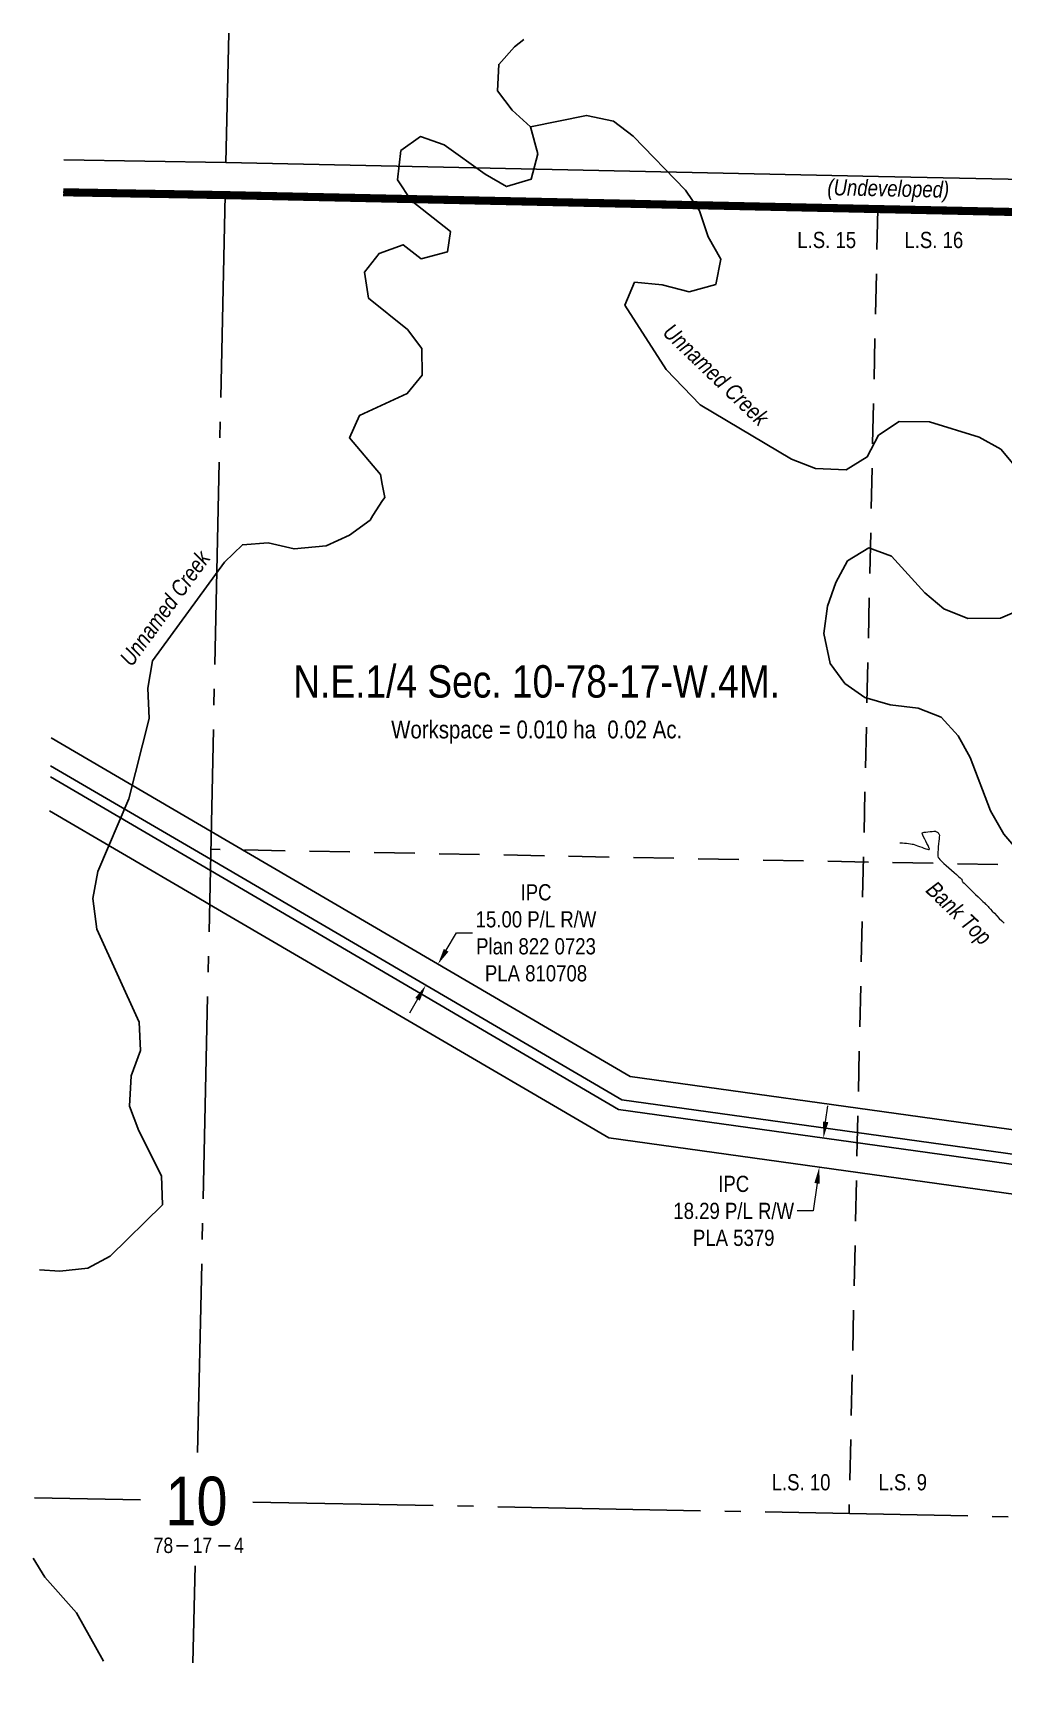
# Model space of a CAD drawing. Extents: x 402313 to 405098, y 6178605 to 6180387.
# Drawn here: x 402313 to 402912, y 6178619 to 6179646 of the extents above; entities that cross this region are included whole.
import ezdxf
from ezdxf.enums import TextEntityAlignment as Align

# ---------------------------------------------------------------- set-up
doc = ezdxf.new("R2010")
doc.units = 0
doc.header["$LTSCALE"] = 5
doc.header["$PDSIZE"] = 0.5
for name, pattern in [('CENTERLINEX3', [5, 2.5, -1, 0.5, -1]), ('foc-LSD', [8, 5, -3]), ('foc-QUARTERLINE', [33, 25, -3, 2, -3])]:
    doc.linetypes.add(name, pattern=pattern)
doc.layers.get('Defpoints').update_dxf_attribs({"color": 9})
for name, color, linetype in [('10', 1, 'Continuous'), ('9', 3, 'Continuous'), ('C-RW', 13, 'Continuous'), ('C-SYMBOL', 7, 'Continuous'), ('L-AREAREQUIRED', 7, 'Continuous'), ('L-SEC', 7, 'Continuous'), ('L-SECLBL', 7, 'Continuous'), ('L-SECQ', 8, 'foc-QUARTERLINE'), ('L-SECTION-LSD', 7, 'foc-LSD'), ('T-CREEK', 160, 'Continuous'), ('T-WATER', 160, 'Continuous'), ('T-WATER-T', 170, 'Continuous')]:
    doc.layers.add(name, color=color, linetype=linetype)
doc.layers.add('AS-TRAPPER BOUNDARY', color=7, linetype='CENTERLINEX3', true_color=0xb85c00, transparency=0.6)
for name, color, linetype, lineweight in [('C-RW-T', 13, 'Continuous', 9), ('T-ELEVATION', 48, 'Continuous', 18), ('T-TEXT', 48, 'Continuous', 18)]:
    doc.layers.add(name, color=color, linetype=linetype, lineweight=lineweight)
doc.styles.add('100L', font='ARIALN.TTF', dxfattribs={"height": 11})
doc.styles.add('175L', font='ARIALN.TTF', dxfattribs={"height": 20})
doc.styles.add('80CG', font='ARIALN.TTF', dxfattribs={"height": 10})
doc.styles.add('80L', font='ARIALN.TTF', dxfattribs={"height": 10})
doc.styles.add('80LS', font='ARIALNI.TTF', dxfattribs={"height": 10})
doc.styles.add('foc-LtypeFont', font='ARIALN.TTF', dxfattribs={"height": 7.35})
doc.styles.add('SIMPLEX', font='ARIALN.TTF')
doc.linetypes.add('foc-TOPO-flowdirection-NOLINE', pattern='A,0,[">",foc-LtypeFont,S=0.3,R=0,X=0,Y=-0.945],-20,[">",foc-LtypeFont,S=0.3,R=0,X=0,Y=-0.945],0', length=20)
doc.dimstyles.new('Compass 5 000', dxfattribs={"dimscale": 5, "dimtxt": 9, "dimasz": 2, "dimexe": 0.2, "dimexo": 0.0625, "dimgap": 0.5, "dimtad": 0, "dimtih": 1, "dimtoh": 1, "dimzin": 0, "dimdsep": 46, "dimtxsty": '80CG', "dimcen": 0.1, "dimse1": 1, "dimse2": 1, "dimclrd": 256, "dimclrt": 256, "dimaunit": 1, "dimadec": 4, "dimazin": 0, "dimtfac": 0.06, "dimtofl": 0, "dimtmove": 0, "dimatfit": 1, "dimfxl": 0.2, "dimtolj": 1, "dimtzin": 0, "dimlwd": -1, "dimarcsym": 0})

# ---------------------------------------------------------------- blocks, each defined once
blk = doc.blocks.new('L-SECLBL')
at = {"layer": '9', "color": 7}
for p, q in [((-5.1, -27.8), (-12.3, -27.8)), ((20.7, -27.8), (13.5, -27.8))]:
    blk.add_line(p, q, dxfattribs=at)
at = {"layer": '10', "color": 2, "style": 'SIMPLEX'}
blk.add_attdef('SEC', text='', height=30, dxfattribs=at).set_placement((0, 0), align=Align.MIDDLE)
at = {"layer": '10', "color": 5, "style": '80L'}
blk.add_attdef('TWP', text='', height=9.5, dxfattribs=at).set_placement((-14.4, -27.4), align=Align.MIDDLE_RIGHT)
blk.add_attdef('RGE', text='', height=9.5, dxfattribs=at).set_placement((3.6, -27.4), align=Align.MIDDLE_CENTER)
blk.add_attdef('MER', text='', height=9.5, dxfattribs=at).set_placement((23.2, -27.4), align=Align.MIDDLE_LEFT)
blk = doc.blocks.new('*D489')
at = {"layer": 'C-RW-T', "transparency": 16777216}
for p, q in [((402802.2, 6178973.6), (402803.6, 6178983.5)), ((402797, 6178935.7), (402794.6, 6178918.6)), ((402794.6, 6178918.6), (402784.6, 6178918.6))]:
    blk.add_line(p, q, dxfattribs=at)
for points in [[(402800.6, 6178973.8), (402803.9, 6178973.4), (402800.9, 6178963.7)], [(402795.3, 6178935.9), (402798.6, 6178935.4), (402798.3, 6178945.6)]]:
    blk.add_solid(points, dxfattribs=at)
at = {"layer": 'Defpoints', "color": 0, "transparency": 16777216}
for p in [(402805.1, 6178963.1), (402798.3, 6178945.6), (402802.6, 6178945)]:
    blk.add_point(p, dxfattribs=at)
at = {"layer": 'C-RW-T', "transparency": 16777216, "insert": (402745.5, 6178918.6), "char_height": 10, "attachment_point": 5, "style": '80CG'}
blk.add_mtext('\\A1;IPC\\P18.29 P/L R/W\\PPLA 5379', dxfattribs=at)
blk = doc.blocks.new('*D490')
at = {"layer": 'C-RW-T', "transparency": 16777216}
for p, q in [((402568.1, 6179079.6), (402574.4, 6179090.3)), ((402574.4, 6179090.3), (402584.4, 6179090.3)), ((402550.4, 6179049.4), (402545.4, 6179040.8))]:
    blk.add_line(p, q, dxfattribs=at)
for points in [[(402566.6, 6179080.4), (402569.5, 6179078.7), (402563, 6179071)], [(402549, 6179050.2), (402551.8, 6179048.5), (402555.5, 6179058)]]:
    blk.add_solid(points, dxfattribs=at)
at = {"layer": 'Defpoints', "color": 0, "transparency": 16777216}
for p in [(402560.9, 6179072.2), (402563, 6179071), (402553.3, 6179059.3)]:
    blk.add_point(p, dxfattribs=at)
at = {"layer": 'C-RW-T', "transparency": 16777216, "insert": (402623.5, 6179090.3), "char_height": 10, "attachment_point": 5, "style": '80CG'}
blk.add_mtext('\\A1;IPC\\P15.00 P/L R/W\\PPlan 822 0723\\PPLA 810708', dxfattribs=at)

msp = doc.modelspace()

# ---------------------------------------------------------------- linework, layer by layer
at = {"layer": 'AS-TRAPPER BOUNDARY', "const_width": 5, "flags": 128}
msp.add_lwpolyline([(403217.622, 6178623.996), (403219.874, 6178723.933), (403237.169, 6179528.604), (402431.657, 6179545.854), (402331.709, 6179547.604)], dxfattribs=at)
at = {"layer": 'C-RW'}
for points in [[(402324.331, 6179210.697), (402423.053, 6179152.904), (402681.521, 6179001.593), (403072.046, 6178947.259), (403225.574, 6178989.146), (403225.238, 6178973.513), (403073.027, 6178931.984), (402676.511, 6178987.151), (402422.677, 6179135.75), (402323.955, 6179193.544)], [(402323.955, 6179193.544), (402422.677, 6179135.75), (402676.511, 6178987.151), (403073.027, 6178931.984), (403225.238, 6178973.513), (403225.102, 6178967.158), (403073.425, 6178925.776), (402674.475, 6178981.28), (402422.524, 6179128.778), (402323.803, 6179186.571)], [(402323.803, 6179186.571), (402422.524, 6179128.778), (402674.475, 6178981.28), (403073.425, 6178925.776), (403225.101, 6178967.158), (403224.691, 6178948.085), (403074.62, 6178907.142), (402668.363, 6178963.663), (402422.066, 6179107.85), (402413.281, 6179112.993), (402323.344, 6179165.643)]]:
    msp.add_lwpolyline(points, dxfattribs=at)
at = {"layer": 'L-SEC'}
for p, q in [((402432.099, 6179565.959), (402332.149, 6179567.709)), ((402834.851, 6179557.334), (402432.099, 6179565.959)), ((403237.601, 6179548.709), (402834.851, 6179557.334)), ((402331.709, 6179547.604), (402431.657, 6179545.854)), ((402431.657, 6179545.854), (402834.413, 6179537.229)), ((402834.413, 6179537.229), (403237.169, 6179528.604))]:
    msp.add_line(p, q, dxfattribs=at)
at = {"layer": 'L-SECQ'}
for p, q in [((402433.855, 6179645.794), (402432.099, 6179565.959)), ((402431.657, 6179545.854), (402414.658, 6178769.558)), ((402379.463, 6178740.231), (402314.057, 6178741.5)), ((403219.874, 6178723.933), (402448.733, 6178738.888)), ((402413.126, 6178699.575), (402411.813, 6178639.625))]:
    msp.add_line(p, q, dxfattribs=at)
at = {"layer": 'L-SECTION-LSD'}
for p, q in [((402834.413, 6179537.229), (402816.729, 6178731.751)), ((403228.521, 6179126.268), (402422.812, 6179141.922))]:
    msp.add_line(p, q, dxfattribs=at)
at = {"layer": 'T-CREEK', "linetype": 'foc-TOPO-flowdirection-NOLINE', "flags": 128}
for points in [[(402317.139, 6178882.267), (402329.591, 6178881.373), (402346.924, 6178883.212), (402360.679, 6178890.629), (402392.986, 6178922.482), (402392.396, 6178940.307), (402378.457, 6178968.107), (402372.603, 6178983.28), (402373.605, 6179001.977), (402379.389, 6179017.591), (402378.509, 6179035.158), (402352.537, 6179092.557), (402349.944, 6179111.489), (402353.063, 6179128.116), (402372.218, 6179173.048), (402384.688, 6179222.606), (402384.043, 6179241.463), (402386.851, 6179258.193), (402431.259, 6179319.295), (402442.287, 6179329.97), (402458.263, 6179331.069), (402474.193, 6179327.364), (402493.946, 6179329.394), (402508.479, 6179335.882), (402521.097, 6179345.244), (402522.833, 6179347.94), (402528.824, 6179357.25), (402530.171, 6179359.237), (402528.632, 6179367.322), (402527.488, 6179373.34), (402508.482, 6179395.946), (402514.539, 6179409.874), (402544.064, 6179423.357), (402553.298, 6179434.665), (402552.958, 6179451.226), (402544.136, 6179462.84), (402520.201, 6179482.206), (402517.7, 6179498.288), (402526.619, 6179509.821), (402541.456, 6179515.17), (402552.551, 6179506.469), (402568.779, 6179510.8), (402570.651, 6179523.473), (402546.486, 6179542.585), (402537.916, 6179555.183), (402540.041, 6179573.338), (402552.211, 6179582.005), (402566.755, 6179576.953), (402592.025, 6179558.748), (402605.248, 6179551.138), (402620.548, 6179555.781), (402624.579, 6179571.239), (402620.127, 6179588.088)], [(402356.642, 6178640.695), (402339.972, 6178670.515), (402320.389, 6178692.547), (402313.239, 6178704.17)]]:
    msp.add_lwpolyline(points, dxfattribs=at)
at = {"layer": 'T-CREEK'}
for points in [[(402317.139, 6178882.267), (402329.591, 6178881.373), (402346.924, 6178883.212), (402360.679, 6178890.629), (402392.986, 6178922.482), (402392.396, 6178940.307), (402378.457, 6178968.107), (402372.603, 6178983.28), (402373.605, 6179001.977), (402379.389, 6179017.591), (402378.509, 6179035.158), (402352.537, 6179092.557), (402349.944, 6179111.489), (402353.063, 6179128.116), (402372.218, 6179173.048), (402384.688, 6179222.606), (402384.043, 6179241.463), (402386.851, 6179258.193), (402431.259, 6179319.295), (402442.287, 6179329.97), (402458.263, 6179331.069), (402474.193, 6179327.364), (402493.946, 6179329.394), (402508.479, 6179335.882), (402521.097, 6179345.244), (402522.833, 6179347.94), (402528.824, 6179357.25), (402530.171, 6179359.237), (402528.632, 6179367.322), (402527.488, 6179373.34), (402508.482, 6179395.946), (402514.539, 6179409.874), (402544.064, 6179423.357), (402553.298, 6179434.665), (402552.958, 6179451.226), (402544.136, 6179462.84), (402520.201, 6179482.206), (402517.7, 6179498.288), (402526.619, 6179509.821), (402541.456, 6179515.17), (402552.551, 6179506.469), (402568.779, 6179510.8), (402570.651, 6179523.473), (402546.486, 6179542.585), (402537.916, 6179555.183), (402540.041, 6179573.338), (402552.211, 6179582.005), (402566.755, 6179576.953), (402592.025, 6179558.748), (402605.248, 6179551.138), (402620.548, 6179555.781), (402624.579, 6179571.239), (402620.127, 6179588.088)], [(402356.642, 6178640.695), (402339.972, 6178670.515), (402320.389, 6178692.547), (402313.239, 6178704.17)]]:
    msp.add_lwpolyline(points, dxfattribs=at)
at = {"layer": 'T-ELEVATION', "linetype": 'Continuous', "lineweight": 13, "elevation": 558}
msp.add_lwpolyline([(402847.997, 6179145.878), (402848.628, 6179145.917), (402849.653, 6179145.886), (402850.852, 6179145.788), (402852.133, 6179145.644), (402853.404, 6179145.473), (402854.572, 6179145.298), (402855.543, 6179145.139), (402856.226, 6179145.017), (402856.862, 6179144.846), (402857.802, 6179144.532), (402858.962, 6179144.119), (402860.259, 6179143.647), (402861.609, 6179143.159), (402862.928, 6179142.697), (402864.132, 6179142.302), (402865.139, 6179142.016), (402865.746, 6179141.894), (402866.058, 6179141.879), (402866.187, 6179141.911), (402866.226, 6179141.94), (402866.249, 6179141.983), (402866.255, 6179142.125), (402866.175, 6179142.464), (402865.921, 6179143.121), (402865.419, 6179144.2), (402864.777, 6179145.478), (402864.063, 6179146.859), (402863.347, 6179148.245), (402862.698, 6179149.543), (402862.186, 6179150.655), (402861.922, 6179151.347), (402861.832, 6179151.718), (402861.831, 6179151.884), (402861.85, 6179151.94), (402861.89, 6179151.991), (402862.028, 6179152.09), (402862.37, 6179152.231), (402863.038, 6179152.404), (402864.127, 6179152.593), (402865.387, 6179152.754), (402866.698, 6179152.884), (402867.942, 6179152.984), (402868.999, 6179153.052), (402869.75, 6179153.087), (402870.076, 6179153.089), (402870.334, 6179152.973), (402870.694, 6179152.756), (402871.032, 6179152.533), (402871.226, 6179152.4), (402871.401, 6179152.269), (402871.631, 6179152.086), (402871.79, 6179151.94), (402871.923, 6179151.737), (402872.141, 6179151.369), (402872.353, 6179150.975), (402872.47, 6179150.695), (402872.448, 6179150.359), (402872.362, 6179149.544), (402872.23, 6179148.351), (402872.071, 6179146.876), (402871.9, 6179145.218), (402871.736, 6179143.475), (402871.596, 6179141.747), (402871.497, 6179140.131), (402871.457, 6179138.725), (402871.493, 6179137.629), (402871.622, 6179136.94), (402871.997, 6179136.39), (402872.764, 6179135.546), (402873.852, 6179134.467), (402875.186, 6179133.209), (402876.694, 6179131.831), (402878.302, 6179130.391), (402879.937, 6179128.948), (402881.526, 6179127.559), (402882.997, 6179126.282), (402884.275, 6179125.176), (402885.288, 6179124.299), (402885.963, 6179123.709), (402886.226, 6179123.464), (402886.334, 6179123.161), (402886.444, 6179122.703), (402886.554, 6179122.244), (402886.661, 6179121.94), (402886.931, 6179121.659), (402887.625, 6179120.973), (402888.666, 6179119.957), (402889.977, 6179118.683), (402891.481, 6179117.227), (402893.102, 6179115.66), (402894.761, 6179114.058), (402896.383, 6179112.495), (402897.889, 6179111.043), (402899.204, 6179109.777), (402900.249, 6179108.771), (402900.949, 6179108.098), (402901.226, 6179107.833), (402901.426, 6179107.648), (402901.713, 6179107.387), (402901.999, 6179107.125), (402902.199, 6179106.94), (402902.44, 6179106.681), (402903.046, 6179106.027), (402903.954, 6179105.049), (402905.104, 6179103.815), (402906.434, 6179102.396), (402907.883, 6179100.862), (402909.391, 6179099.283), (402910.895, 6179097.729), (402912.334, 6179096.271)], dxfattribs=at)
at = {"layer": 'T-WATER'}
for points in [[(402919.869, 6179377.754), (402910.337, 6179389.024), (402897.066, 6179396.393), (402866.372, 6179405.863), (402847.596, 6179406.012), (402834.869, 6179397.556), (402827.868, 6179384.246), (402814.814, 6179376.199), (402795.883, 6179377.007), (402781.118, 6179382.776), (402724.833, 6179416.446), (402703.749, 6179438.152), (402678.299, 6179477.847), (402684.34, 6179492.076), (402701.311, 6179490.496), (402717.938, 6179486.223), (402734.402, 6179490.688), (402737.573, 6179506.344), (402729.73, 6179520.076), (402724.313, 6179536.184), (402715.675, 6179548.899), (402683.401, 6179582.216), (402671.302, 6179591.527), (402654.652, 6179595.07), (402620.127, 6179588.088), (402608.866, 6179598.268), (402599.666, 6179610.165), (402600.55, 6179626.549), (402610.177, 6179637.327), (402616.078, 6179641.891)], [(402921.792, 6179139.964), (402912.132, 6179151.351), (402903.952, 6179165.73), (402891.446, 6179198.526), (402884.043, 6179211.976), (402873.53, 6179223.439), (402859.437, 6179229.122), (402842.017, 6179231.166), (402826.474, 6179235.618), (402814.103, 6179244.308), (402804.937, 6179256.693), (402801.216, 6179275.139), (402803.464, 6179292.143), (402808.579, 6179306.628), (402815.819, 6179320.012), (402828.812, 6179328.058), (402842.935, 6179322.923), (402863.526, 6179300.218), (402875.17, 6179290.333), (402890.062, 6179284.451), (402910.155, 6179284.675), (402925.479, 6179291.145)]]:
    msp.add_lwpolyline(points, dxfattribs=at)
at = {"layer": 'T-WATER', "linetype": 'foc-TOPO-flowdirection-NOLINE', "flags": 128}
msp.add_lwpolyline([(403424.211, 6178619.274), (403415.246, 6178627.975), (403403.038, 6178635.886), (403384.509, 6178638.234), (403365.056, 6178638.59), (403349.38, 6178644.37), (403337.056, 6178653.367), (403326.871, 6178664.363), (403319.074, 6178677.306), (403312.462, 6178692.984), (403309.799, 6178712.095), (403318.57, 6178744.51), (403325.78, 6178758.44), (403343.93, 6178781.336), (403406.364, 6178827.858), (403410.047, 6178841.903), (403396.86, 6178848.791), (403379.101, 6178850.388), (403363.416, 6178855.198), (403349.621, 6178862.173), (403338.927, 6178872.473), (403313.965, 6178913.285), (403304.193, 6178923.388), (403269.963, 6178928.541), (403257.345, 6178937.401), (403247.276, 6178949.556), (403240.529, 6178964.438), (403237.414, 6178982.917), (403233.49, 6179044.839), (403225.765, 6179081.35), (403224.712, 6179101.032), (403220.305, 6179118.651), (403211.948, 6179131.809), (403201.575, 6179142.914), (403179.112, 6179161.997), (403163.055, 6179165.813), (403148.66, 6179157.876), (403135.762, 6179148.075), (403121.299, 6179141.412), (403084.049, 6179134.923), (403063.432, 6179134.305), (403051.39, 6179143.68), (403049.129, 6179162.085), (403050.258, 6179181.822), (403047.888, 6179201.129), (403041.182, 6179217.472), (403032.286, 6179229.325), (403016.71, 6179234.382), (402976.117, 6179231.359), (402962.879, 6179223.362), (402957.712, 6179208.692), (402959.711, 6179167.987), (402957.794, 6179150.455), (402950.127, 6179137.108), (402934.843, 6179132.159), (402921.792, 6179139.964), (402912.132, 6179151.351), (402903.952, 6179165.73), (402891.446, 6179198.526), (402884.043, 6179211.976), (402873.53, 6179223.439), (402859.437, 6179229.122), (402842.017, 6179231.166), (402826.474, 6179235.618), (402814.103, 6179244.308), (402804.937, 6179256.693), (402801.216, 6179275.139), (402803.464, 6179292.143), (402808.579, 6179306.628), (402815.819, 6179320.012), (402828.812, 6179328.058), (402842.935, 6179322.923), (402863.526, 6179300.218), (402875.17, 6179290.333), (402890.062, 6179284.451), (402910.155, 6179284.675), (402925.479, 6179291.145), (402935.668, 6179302.744), (402941.99, 6179317.414), (402942.1, 6179335.762), (402940.956, 6179338.568), (402939.458, 6179342.238), (402936.235, 6179350.137), (402931.434, 6179358.238), (402919.869, 6179377.754), (402910.337, 6179389.024), (402897.066, 6179396.393), (402866.372, 6179405.863), (402847.596, 6179406.012), (402834.869, 6179397.556), (402827.868, 6179384.246), (402814.814, 6179376.199), (402795.883, 6179377.007), (402781.118, 6179382.776), (402724.833, 6179416.446), (402703.749, 6179438.152), (402678.299, 6179477.847), (402684.34, 6179492.076), (402701.311, 6179490.496), (402717.938, 6179486.223), (402734.402, 6179490.688), (402737.573, 6179506.344), (402729.73, 6179520.076), (402724.313, 6179536.184), (402715.675, 6179548.899), (402683.401, 6179582.216), (402671.302, 6179591.527), (402654.652, 6179595.07), (402620.127, 6179588.088), (402608.866, 6179598.268), (402599.666, 6179610.165), (402600.55, 6179626.549), (402610.177, 6179637.327), (402616.078, 6179641.891)], dxfattribs=at)

# ---------------------------------------------------------------- block references
at = {"layer": 'L-SECLBL', "color": 5}
msp.add_blockref('L-SECLBL', (402414.001, 6178739.564), dxfattribs=at).add_auto_attribs({'SEC': '10', 'TWP': '78', 'RGE': '17', 'MER': '4'})

# ---------------------------------------------------------------- texts
at = {"layer": 'C-SYMBOL', "color": 3, "style": '175L'}
msp.add_text('N.E.1/4 Sec. 10-78-17-W.4M.', height=19.99256, dxfattribs=at).set_placement((402623.915, 6179229.599), align=Align.BOTTOM_CENTER)
at = {"layer": 'L-AREAREQUIRED', "color": 5, "style": '100L'}
msp.add_text('Workspace = 0.010 ha  0.02 Ac.', height=10.99591, dxfattribs=at).set_placement((402623.915, 6179207.108), align=Align.BOTTOM_CENTER)
at = {"layer": 'T-TEXT', "style": '80LS'}
msp.add_text('(Undeveloped)', height=10, rotation=358.773231, dxfattribs=at).set_placement((402840.9, 6179550.015), align=Align.MIDDLE_CENTER)
at = {"layer": 'T-TEXT', "insert": (402870.355, 6179123.21), "char_height": 9.99628, "attachment_point": 1, "rotation": 316.121994, "style": '80L'}
msp.add_mtext_dynamic_manual_height_columns('{\\fArial Narrow|b0|i1|c0|p34;Bank Top}', width=48.89263, gutter_width=50, heights=[0], dxfattribs=at)
at = {"layer": 'T-WATER-T', "char_height": 9.99628, "attachment_point": 1, "style": '80L'}
for insert, rotation in [((402707.968, 6179467.479), 316.121994), ((402365.91, 6179260.008), 53.991079)]:
    msp.add_mtext_dynamic_manual_height_columns('{\\fArial Narrow|b0|i1|c0|p34;Unnamed Creek}', width=84.11091, gutter_width=50, heights=[0], dxfattribs=dict(at, insert=insert, rotation=rotation))

# ---------------------------------------------------------------- dimensions: what is measured, and where the dimension line sits
at = {"layer": 'C-RW-T'}
for base, p1, p2, angle, text, picture, middle in [((402563.031, 6179070.959), (402553.31, 6179059.276), (402560.885, 6179072.215), 59.654689, 'IPC\\P15.00 P/L R/W\\PPlan 822 0723\\PPLA 810708', '*D490', (402623.456, 6179090.328)), ((402798.339, 6178945.58), (402805.087, 6178963.109), (402802.567, 6178944.992), 262.079544, 'IPC\\P18.29 P/L R/W\\PPLA 5379', '*D489', (402745.504, 6178918.631))]:
    dim = msp.add_linear_dim(base=base, p1=p1, p2=p2, angle=angle, text=text, dimstyle='Compass 5 000', dxfattribs=at)
    dim.commit()
    dim.dimension.update_dxf_attribs({"geometry": picture, "text_midpoint": middle, "dimtype": 161})

# ---------------------------------------------------------------- next in the draw order: texts
at = {"layer": 'L-SECTION-LSD', "char_height": 10, "attachment_point": 1, "style": '100L', "bg_fill": 3, "box_fill_scale": 1.5, "bg_fill_color": 256, "bg_fill_transparency": 0}
for s, width, insert in [('\\pi1.8458;L.S. 15', 36.85945, (402782.885, 6179523.16)), ('L.S. 16', 36.94144, (402850.844, 6179523.16)), ('\\pi2.02908;L.S. 10', 36.95405, (402766.884, 6178756.11)), ('L.S. 9', 30.52728, (402834.844, 6178756.11))]:
    msp.add_mtext_dynamic_manual_height_columns(s, width=width, gutter_width=55, heights=[0], dxfattribs=dict(at, insert=insert))

doc.saveas('drawing.dxf')
